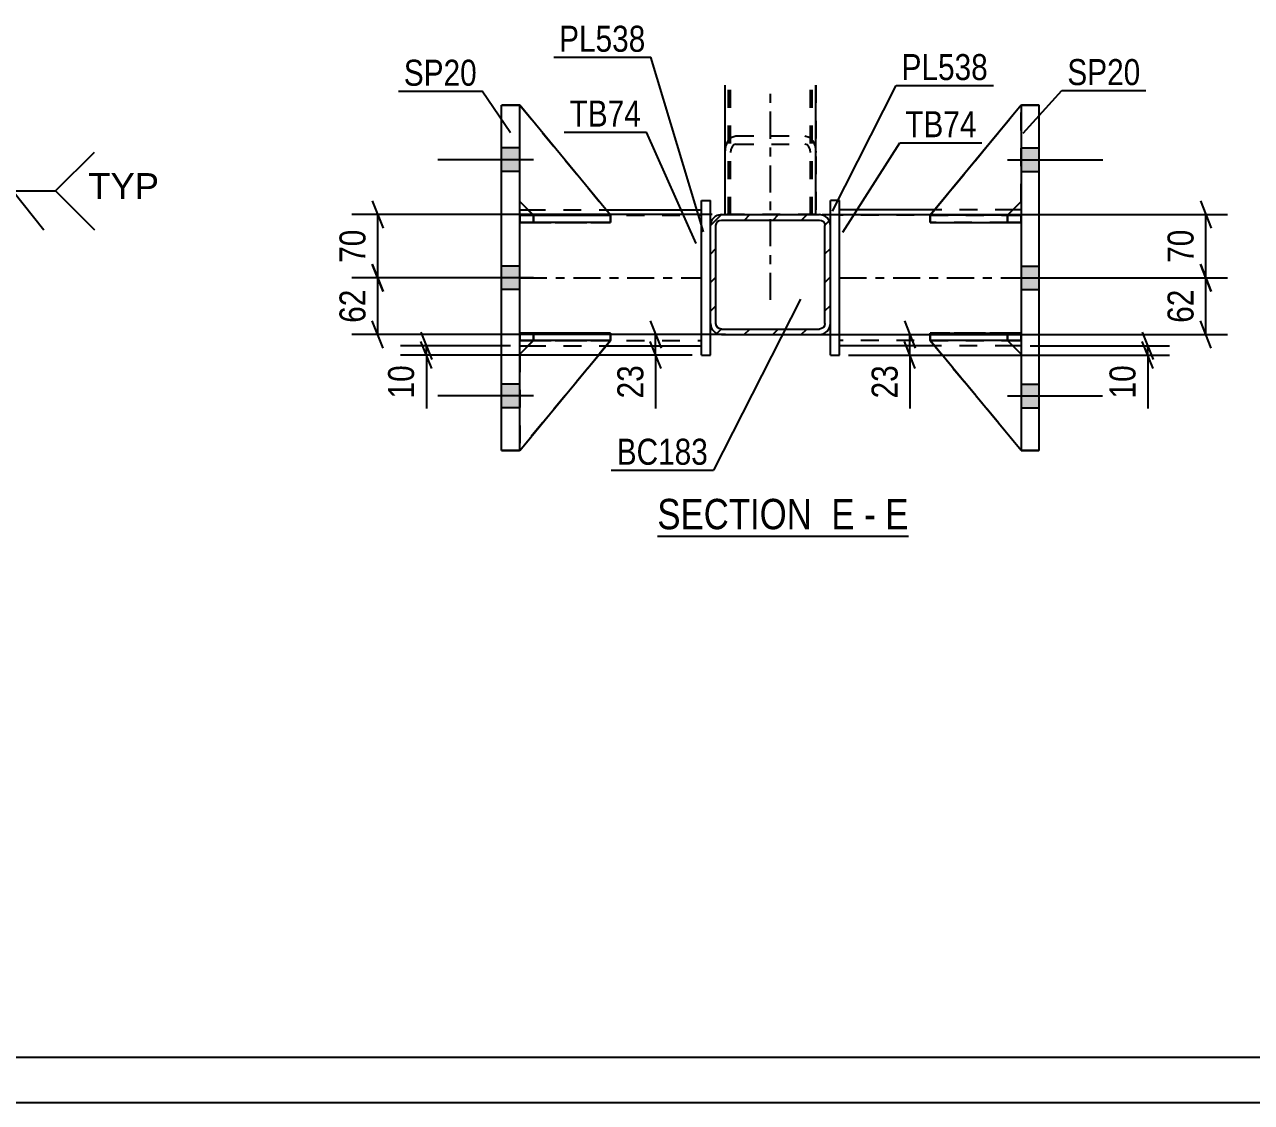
# Model space of a CAD drawing. Header units: millimetres. Extents: x -78 to 763, y -424 to 170.
# Drawn here: x 157.7 to 292.8, y -423.7 to -305 of the extents above; entities that cross this region are included whole.
import ezdxf

# ---------------------------------------------------------------- set-up
doc = ezdxf.new("R2010")
doc.units = ezdxf.units.MM
doc.linetypes.add('DXK_LINE_DOT2', pattern=[3.9198, 1.9599, -1.9599])
doc.linetypes.add('DXK_LINE_DOT3', pattern=[5.9187, 2.979, -0.9799, 0.9799, -0.9799])
doc.styles.add('Arial', font='ARIAL.TTF', dxfattribs={"height": 0.2})
doc.styles.add('Arial Narrow', font='ARIALN.TTF', dxfattribs={"height": 0.2})

# ---------------------------------------------------------------- blocks, each defined once
blk = doc.blocks.new('Unknown-814185653-18 - 1710')
at = {"color": 6, "linetype": 'Continuous'}
blk.add_line((227.39, -361.32), (255.04, -361.32), dxfattribs=at)
at = {"color": 0, "linetype": 'Continuous'}
for points in [[(245.5, -360.57), (245.5, -357.07), (227.39, -357.07), (227.39, -360.57)], [(249.11, -360.57), (249.11, -357.07), (246.55, -357.07), (246.55, -360.57)], [(251.43, -360.57), (251.43, -357.07), (250.16, -357.07), (250.16, -360.57)], [(255.04, -360.57), (255.04, -357.07), (252.48, -357.07), (252.48, -360.57)]]:
    blk.add_wipeout(points, dxfattribs=at)
at = {"color": 7, "linetype": 'Continuous', "style": 'Arial Narrow'}
for s, p in [('SECTION ', (227.39, -360.57)), ('E', (246.55, -360.57)), ('E', (252.48, -360.57)), ('-', (250.16, -360.57))]:
    blk.add_text(s, height=3.34, dxfattribs=at).set_placement(p)
blk = doc.blocks.new('Unknown-814185653-1133')
at = {"color": 5, "linetype": 'Continuous'}
for p, q in [((-73.36, -418.68), (757.64, -418.68)), ((-78.36, -423.68), (762.64, -423.68))]:
    blk.add_line(p, q, dxfattribs=at)
blk = doc.blocks.new('Bolt-814185653-1748 - 1710')
at = {"linetype": 'Continuous'}
for points in [[(212.24, -321.19), (212.24, -318.59), (210.24, -318.59), (210.24, -321.19)], [(212.24, -321.19), (212.24, -318.59), (210.24, -318.59), (210.24, -321.19)], [(212.24, -321.19), (212.24, -318.59), (210.24, -318.59), (210.24, -321.19)], [(212.24, -334.19), (212.24, -331.59), (210.24, -331.59), (210.24, -334.19)], [(212.24, -334.19), (212.24, -331.59), (210.24, -331.59), (210.24, -334.19)], [(212.24, -347.19), (212.24, -344.59), (210.24, -344.59), (210.24, -347.19)], [(212.24, -347.19), (212.24, -344.59), (210.24, -344.59), (210.24, -347.19)], [(212.24, -347.19), (212.24, -344.59), (210.24, -344.59), (210.24, -347.19)]]:
    blk.add_hatch(color=1, dxfattribs=at).paths.add_polyline_path(points)
at = {"color": 1, "linetype": 'Continuous'}
for p, q in [((212.24, -318.59), (210.24, -318.59)), ((212.24, -318.59), (210.24, -318.59)), ((212.24, -318.59), (210.24, -318.59)), ((213.74, -319.89), (203.24, -319.89)), ((213.74, -319.89), (203.24, -319.89)), ((213.74, -319.89), (203.24, -319.89)), ((212.24, -321.19), (210.24, -321.19)), ((212.24, -321.19), (210.24, -321.19)), ((212.24, -321.19), (210.24, -321.19)), ((212.24, -331.59), (210.24, -331.59)), ((212.24, -331.59), (210.24, -331.59)), ((213.74, -332.89), (203.24, -332.89)), ((213.74, -332.89), (203.24, -332.89)), ((212.24, -334.19), (210.24, -334.19)), ((212.24, -334.19), (210.24, -334.19)), ((212.24, -344.59), (210.24, -344.59)), ((212.24, -344.59), (210.24, -344.59)), ((212.24, -344.59), (210.24, -344.59)), ((213.74, -345.89), (203.24, -345.89)), ((213.74, -345.89), (203.24, -345.89)), ((213.74, -345.89), (203.24, -345.89)), ((212.24, -347.19), (210.24, -347.19)), ((212.24, -347.19), (210.24, -347.19)), ((212.24, -347.19), (210.24, -347.19))]:
    blk.add_line(p, q, dxfattribs=at)
blk = doc.blocks.new('Part-814185653-1891 - 1710')
at = {"color": 2, "linetype": 'Continuous'}
for p, q in [((232.24, -341.39), (232.24, -324.39)), ((232.24, -324.39), (233.24, -324.39)), ((233.24, -327.13), (233.24, -324.39)), ((233.24, -341.39), (233.24, -337.93)), ((232.24, -341.39), (233.24, -341.39))]:
    blk.add_line(p, q, dxfattribs=at)
at = {"color": 7, "linetype": 'DXK_LINE_DOT2'}
blk.add_line((233.24, -337.93), (233.24, -327.13), dxfattribs=at)
blk = doc.blocks.new('Bolt-814185653-1749 - 1710')
at = {"linetype": 'Continuous'}
for points in [[(269.44, -321.19), (269.44, -318.59), (267.44, -318.59), (267.44, -321.19)], [(269.44, -321.19), (269.44, -318.59), (267.44, -318.59), (267.44, -321.19)], [(269.44, -321.19), (269.44, -318.59), (267.44, -318.59), (267.44, -321.19)], [(269.44, -334.19), (269.44, -331.59), (267.44, -331.59), (267.44, -334.19)], [(269.44, -334.19), (269.44, -331.59), (267.44, -331.59), (267.44, -334.19)], [(269.44, -347.19), (269.44, -344.59), (267.44, -344.59), (267.44, -347.19)], [(269.44, -347.19), (269.44, -344.59), (267.44, -344.59), (267.44, -347.19)], [(269.44, -347.19), (269.44, -344.59), (267.44, -344.59), (267.44, -347.19)]]:
    blk.add_hatch(color=1, dxfattribs=at).paths.add_polyline_path(points)
at = {"color": 1, "linetype": 'Continuous'}
for p, q in [((267.44, -318.59), (269.44, -318.59)), ((267.44, -318.59), (269.44, -318.59)), ((267.44, -318.59), (269.44, -318.59)), ((265.94, -319.89), (276.44, -319.89)), ((265.94, -319.89), (276.44, -319.89)), ((265.94, -319.89), (276.44, -319.89)), ((267.44, -321.19), (269.44, -321.19)), ((267.44, -321.19), (269.44, -321.19)), ((267.44, -321.19), (269.44, -321.19)), ((267.44, -331.59), (269.44, -331.59)), ((267.44, -331.59), (269.44, -331.59)), ((265.94, -332.89), (276.44, -332.89)), ((265.94, -332.89), (276.44, -332.89)), ((267.44, -334.19), (269.44, -334.19)), ((267.44, -334.19), (269.44, -334.19)), ((267.44, -344.59), (269.44, -344.59)), ((267.44, -344.59), (269.44, -344.59)), ((267.44, -344.59), (269.44, -344.59)), ((265.94, -345.89), (276.44, -345.89)), ((265.94, -345.89), (276.44, -345.89)), ((265.94, -345.89), (276.44, -345.89)), ((267.44, -347.19), (269.44, -347.19)), ((267.44, -347.19), (269.44, -347.19)), ((267.44, -347.19), (269.44, -347.19))]:
    blk.add_line(p, q, dxfattribs=at)
blk = doc.blocks.new('Part-814185653-1840 - 1710')
at = {"color": 2, "linetype": 'Continuous'}
for p, q in [((210.24, -313.89), (210.24, -313.89)), ((210.24, -313.89), (212.24, -313.89)), ((210.24, -351.89), (210.24, -313.89)), ((212.24, -313.89), (212.24, -313.89)), ((212.24, -351.89), (212.24, -313.89)), ((212.24, -351.89), (210.24, -351.89))]:
    blk.add_line(p, q, dxfattribs=at)
at = {"color": 7, "linetype": 'DXK_LINE_DOT2'}
for p, q in [((212.24, -313.89), (210.24, -313.89)), ((210.24, -351.89), (210.24, -351.89)), ((210.24, -351.89), (212.24, -351.89)), ((212.24, -351.89), (212.24, -351.89))]:
    blk.add_line(p, q, dxfattribs=at)
blk = doc.blocks.new('Part-814185653-1845 - 1710')
at = {"color": 2, "linetype": 'Continuous'}
for p, q in [((267.44, -313.89), (269.44, -313.89)), ((267.44, -313.89), (267.44, -313.89)), ((267.44, -313.89), (267.44, -351.89)), ((269.44, -313.89), (269.44, -313.89)), ((269.44, -351.89), (269.44, -313.89)), ((269.44, -351.89), (267.44, -351.89))]:
    blk.add_line(p, q, dxfattribs=at)
at = {"color": 7, "linetype": 'DXK_LINE_DOT2'}
for p, q in [((269.44, -313.89), (267.44, -313.89)), ((267.44, -351.89), (267.44, -351.89)), ((267.44, -351.89), (269.44, -351.89)), ((269.44, -351.89), (269.44, -351.89))]:
    blk.add_line(p, q, dxfattribs=at)
blk = doc.blocks.new('Part-814185653-1846 - 1710')
at = {"color": 2, "linetype": 'Continuous'}
for p, q in [((212.24, -326.79), (212.24, -325.99)), ((212.24, -325.99), (220.99, -325.99)), ((222.24, -326.79), (212.24, -326.79)), ((212.24, -326.79), (212.24, -326.79)), ((222.24, -325.99), (222.23, -325.99)), ((222.24, -326.79), (222.24, -325.99))]:
    blk.add_line(p, q, dxfattribs=at)
at = {"color": 7, "linetype": 'DXK_LINE_DOT2'}
for p, q in [((213.74, -325.99), (212.24, -325.99)), ((212.24, -326.79), (213.74, -326.79)), ((213.74, -326.79), (213.74, -325.99)), ((213.74, -325.99), (222.23, -325.99)), ((213.74, -326.79), (222.24, -326.79))]:
    blk.add_line(p, q, dxfattribs=at)
blk = doc.blocks.new('Part-814185653-1847 - 1710')
at = {"color": 2, "linetype": 'Continuous'}
for p, q in [((212.24, -339.79), (212.24, -338.99)), ((222.24, -338.99), (212.24, -338.99)), ((222.24, -339.79), (222.24, -338.99)), ((222.24, -339.79), (212.24, -339.79)), ((212.24, -339.79), (212.24, -339.79))]:
    blk.add_line(p, q, dxfattribs=at)
at = {"color": 7, "linetype": 'DXK_LINE_DOT2'}
for p, q in [((213.74, -338.99), (212.24, -338.99)), ((213.74, -339.79), (213.74, -338.99)), ((222.24, -338.99), (213.74, -338.99)), ((212.24, -339.79), (213.74, -339.79)), ((213.74, -339.79), (222.24, -339.79))]:
    blk.add_line(p, q, dxfattribs=at)
blk = doc.blocks.new('Part-814185653-1912 - 1710')
at = {"linetype": 'Continuous'}
h = blk.add_hatch(dxfattribs=at)
h.set_pattern_fill('', scale=0.7, style=0, pattern_type=0)
h.set_pattern_definition([(45, (234.442, -325.928), (-1.57154, 1.57154), [])])
h.paths.add_polyline_path([(245.24, -325.93), (234.44, -325.93), (233.98, -326.02), (233.59, -326.28), (233.33, -326.67), (233.24, -327.13), (233.24, -337.93), (233.33, -338.39), (233.59, -338.78), (233.98, -339.04), (234.44, -339.13), (245.24, -339.13), (245.7, -339.04), (246.09, -338.78), (246.35, -338.39), (246.44, -337.93), (246.44, -327.13), (246.35, -326.67), (246.09, -326.28), (245.7, -326.02)])
h.paths.add_polyline_path([(245.8, -326.9), (245.84, -327.13), (245.84, -337.93), (245.8, -338.16), (245.67, -338.35), (245.47, -338.48), (245.24, -338.53), (234.44, -338.53), (234.21, -338.48), (234.02, -338.35), (233.89, -338.16), (233.84, -337.93), (233.84, -327.13), (233.89, -326.9), (234.02, -326.7), (234.21, -326.57), (234.44, -326.53), (245.24, -326.53), (245.47, -326.57), (245.67, -326.7)])
at = {"color": 2, "linetype": 'Continuous'}
for p, q in [((233.33, -326.67), (233.24, -327.13)), ((233.89, -326.9), (234.02, -326.7)), ((234.44, -325.93), (233.98, -326.02)), ((234.02, -326.7), (234.21, -326.57)), ((234.21, -326.57), (234.44, -326.53)), ((234.44, -325.93), (234.44, -325.93)), ((234.44, -325.93), (245.24, -325.93)), ((234.44, -326.53), (234.44, -326.53)), ((234.44, -326.53), (245.24, -326.53)), ((245.24, -325.93), (245.24, -325.93)), ((245.7, -326.02), (245.24, -325.93)), ((245.24, -326.53), (245.24, -326.53)), ((245.24, -326.53), (245.47, -326.57)), ((245.47, -326.57), (245.67, -326.7)), ((245.67, -326.7), (245.8, -326.9)), ((246.44, -327.13), (246.35, -326.67)), ((233.24, -327.13), (233.24, -327.13)), ((233.24, -337.93), (233.24, -327.13)), ((233.84, -327.13), (233.89, -326.9)), ((233.84, -327.13), (233.84, -327.13)), ((233.84, -337.93), (233.84, -327.13)), ((245.8, -326.9), (245.84, -327.13)), ((245.84, -327.13), (245.84, -327.13)), ((245.84, -337.93), (245.84, -327.13)), ((246.44, -327.13), (246.44, -327.13)), ((246.44, -337.93), (246.44, -327.13)), ((233.24, -337.93), (233.24, -337.93)), ((233.24, -337.93), (233.33, -338.39)), ((233.84, -337.93), (233.84, -337.93)), ((233.89, -338.16), (233.84, -337.93)), ((234.02, -338.35), (233.89, -338.16)), ((234.21, -338.48), (234.02, -338.35)), ((234.44, -338.53), (234.21, -338.48)), ((234.44, -338.53), (234.44, -338.53)), ((234.44, -338.53), (245.24, -338.53)), ((245.47, -338.48), (245.24, -338.53)), ((245.24, -338.53), (245.24, -338.53)), ((245.67, -338.35), (245.47, -338.48)), ((245.8, -338.16), (245.67, -338.35)), ((245.84, -337.93), (245.8, -338.16)), ((245.84, -337.93), (245.84, -337.93)), ((246.35, -338.39), (246.44, -337.93)), ((246.44, -337.93), (246.44, -337.93)), ((233.98, -339.04), (234.44, -339.13)), ((234.44, -339.13), (234.44, -339.13)), ((234.44, -339.13), (245.24, -339.13)), ((245.24, -339.13), (245.7, -339.04)), ((245.24, -339.13), (245.24, -339.13))]:
    blk.add_line(p, q, dxfattribs=at)
at = {"color": 7, "linetype": 'DXK_LINE_DOT3'}
blk.add_line((239.84, -332.53), (239.84, -332.53), dxfattribs=at)
at = {"color": 2, "linetype": 'Continuous'}
for centre, start, end in [((234.44, -327.13), 112.5, 157.5), ((245.24, -327.13), 22.5, 67.5), ((234.44, -337.93), 202.5, 247.5), ((245.24, -337.93), 292.5, 337.5)]:
    blk.add_arc(centre, 1.2, start, end, dxfattribs=at)
blk = doc.blocks.new('Part-814185653-1848 - 1710')
at = {"color": 7, "linetype": 'DXK_LINE_DOT2'}
for p, q in [((212.24, -325.99), (213.74, -325.99)), ((222.24, -325.99), (212.24, -325.99)), ((212.24, -325.99), (212.24, -325.99)), ((212.24, -325.99), (212.24, -326.79)), ((212.24, -325.99), (212.24, -326.79)), ((213.74, -326.79), (212.24, -326.79)), ((212.24, -326.79), (222.24, -326.79)), ((212.24, -326.79), (212.24, -326.79)), ((213.74, -325.99), (222.24, -325.99)), ((213.74, -325.99), (213.74, -326.79)), ((222.24, -326.79), (213.74, -326.79)), ((222.24, -325.99), (222.24, -326.79))]:
    blk.add_line(p, q, dxfattribs=at)
blk = doc.blocks.new('Part-814185653-1849 - 1710')
at = {"color": 7, "linetype": 'DXK_LINE_DOT2'}
for p, q in [((212.24, -338.99), (213.74, -338.99)), ((222.24, -338.99), (212.24, -338.99)), ((212.24, -338.99), (212.24, -338.99)), ((212.24, -338.99), (212.24, -339.79)), ((212.24, -338.99), (212.24, -339.79)), ((213.74, -338.99), (222.24, -338.99)), ((213.74, -338.99), (213.74, -339.79)), ((222.24, -338.99), (222.24, -339.79)), ((213.74, -339.79), (212.24, -339.79)), ((212.24, -339.79), (222.24, -339.79)), ((212.24, -339.79), (212.24, -339.79)), ((222.24, -339.79), (213.74, -339.79))]:
    blk.add_line(p, q, dxfattribs=at)
blk = doc.blocks.new('Part-814185653-1850 - 1710')
at = {"color": 7, "linetype": 'DXK_LINE_DOT2'}
for p, q in [((212.24, -324.5), (212.24, -313.89)), ((212.24, -313.89), (222.24, -326)), ((212.24, -313.89), (222.24, -326)), ((213.74, -326), (212.24, -324.5)), ((213.74, -326), (212.24, -324.5)), ((222.24, -326), (213.74, -326)), ((213.74, -326), (213.74, -326)), ((213.74, -326), (222.24, -326)), ((222.24, -326), (222.24, -326))]:
    blk.add_line(p, q, dxfattribs=at)
blk = doc.blocks.new('Part-814185653-1851 - 1710')
at = {"color": 2, "linetype": 'Continuous'}
for p, q in [((212.24, -313.89), (212.24, -313.89)), ((222.24, -326), (212.24, -313.89)), ((213.73, -325.99), (212.24, -324.5)), ((220.99, -326), (222.24, -326)), ((222.24, -326), (222.24, -326))]:
    blk.add_line(p, q, dxfattribs=at)
at = {"color": 7, "linetype": 'DXK_LINE_DOT2'}
for p, q in [((212.24, -313.89), (222.24, -326)), ((212.24, -313.89), (212.24, -313.89)), ((212.24, -324.5), (212.24, -313.89)), ((213.74, -326), (212.24, -324.5)), ((213.74, -326), (213.73, -325.99)), ((222.24, -326), (213.74, -326)), ((213.74, -326), (213.74, -326)), ((213.74, -326), (220.99, -326))]:
    blk.add_line(p, q, dxfattribs=at)
blk = doc.blocks.new('Part-814185653-1852 - 1710')
at = {"color": 7, "linetype": 'DXK_LINE_DOT2'}
for p, q in [((213.74, -339.8), (212.24, -341.3)), ((212.24, -351.89), (222.24, -339.8)), ((212.24, -341.3), (213.74, -339.8)), ((222.24, -339.8), (212.24, -351.89)), ((222.24, -339.8), (213.74, -339.8)), ((213.74, -339.8), (213.74, -339.8)), ((213.74, -339.8), (222.24, -339.8)), ((222.24, -339.8), (222.24, -339.8)), ((212.24, -341.3), (212.24, -351.89))]:
    blk.add_line(p, q, dxfattribs=at)
blk = doc.blocks.new('Part-814185653-1853 - 1710')
at = {"color": 2, "linetype": 'Continuous'}
for p, q in [((213.74, -339.8), (212.24, -341.3)), ((212.24, -351.89), (222.24, -339.8)), ((222.24, -339.8), (213.74, -339.8)), ((213.74, -339.8), (213.74, -339.8)), ((222.24, -339.8), (222.24, -339.8))]:
    blk.add_line(p, q, dxfattribs=at)
at = {"color": 7, "linetype": 'DXK_LINE_DOT2'}
for p, q in [((212.24, -341.3), (213.74, -339.8)), ((212.24, -351.89), (222.24, -339.8)), ((213.74, -339.8), (222.24, -339.8)), ((212.24, -341.3), (212.24, -351.89))]:
    blk.add_line(p, q, dxfattribs=at)
blk = doc.blocks.new('Part-814185653-1854 - 1710')
at = {"color": 2, "linetype": 'Continuous'}
for p, q in [((257.45, -325.99), (257.44, -325.99)), ((257.44, -325.99), (257.44, -326.79)), ((257.44, -326.79), (267.44, -326.79)), ((267.44, -325.99), (258.69, -325.99)), ((267.44, -325.99), (267.44, -325.99)), ((267.44, -325.99), (267.44, -326.79))]:
    blk.add_line(p, q, dxfattribs=at)
at = {"color": 7, "linetype": 'DXK_LINE_DOT2'}
for p, q in [((257.44, -326.79), (265.94, -326.79)), ((258.69, -325.99), (257.45, -325.99)), ((265.94, -325.99), (257.45, -325.99)), ((265.94, -325.99), (267.44, -325.99)), ((265.94, -325.99), (265.94, -326.79)), ((265.94, -326.79), (267.44, -326.79)), ((267.44, -325.99), (267.44, -325.99))]:
    blk.add_line(p, q, dxfattribs=at)
blk = doc.blocks.new('Part-814185653-1855 - 1710')
at = {"color": 2, "linetype": 'Continuous'}
for p, q in [((257.44, -338.99), (267.44, -338.99)), ((257.44, -338.99), (257.44, -339.79)), ((267.44, -338.99), (267.44, -338.99)), ((267.44, -339.79), (267.44, -338.99)), ((267.44, -339.79), (257.44, -339.79))]:
    blk.add_line(p, q, dxfattribs=at)
at = {"color": 7, "linetype": 'DXK_LINE_DOT2'}
for p, q in [((265.94, -338.99), (257.44, -338.99)), ((267.44, -338.99), (265.94, -338.99)), ((265.94, -338.99), (265.94, -339.79)), ((267.44, -338.99), (267.44, -338.99)), ((257.44, -339.79), (265.94, -339.79)), ((265.94, -339.79), (267.44, -339.79))]:
    blk.add_line(p, q, dxfattribs=at)
blk = doc.blocks.new('Part-814185653-1856 - 1710')
at = {"color": 7, "linetype": 'DXK_LINE_DOT2'}
for p, q in [((257.44, -326.79), (257.44, -325.99)), ((257.44, -325.99), (265.94, -325.99)), ((267.44, -325.99), (257.44, -325.99)), ((265.94, -326.79), (257.44, -326.79)), ((257.44, -326.79), (267.44, -326.79)), ((265.94, -326.79), (265.94, -325.99)), ((265.94, -325.99), (267.44, -325.99)), ((267.44, -326.79), (265.94, -326.79)), ((267.44, -326.79), (267.44, -325.99)), ((267.44, -326.79), (267.44, -325.99)), ((267.44, -325.99), (267.44, -325.99)), ((267.44, -326.79), (267.44, -326.79))]:
    blk.add_line(p, q, dxfattribs=at)
blk = doc.blocks.new('Part-814185653-1857 - 1710')
at = {"color": 7, "linetype": 'DXK_LINE_DOT2'}
for p, q in [((257.44, -339.79), (257.44, -338.99)), ((257.44, -338.99), (265.94, -338.99)), ((267.44, -338.99), (257.44, -338.99)), ((265.94, -339.79), (265.94, -338.99)), ((265.94, -338.99), (267.44, -338.99)), ((267.44, -339.79), (267.44, -338.99)), ((267.44, -339.79), (267.44, -338.99)), ((267.44, -338.99), (267.44, -338.99)), ((265.94, -339.79), (257.44, -339.79)), ((257.44, -339.79), (267.44, -339.79)), ((267.44, -339.79), (265.94, -339.79)), ((267.44, -339.79), (267.44, -339.79))]:
    blk.add_line(p, q, dxfattribs=at)
blk = doc.blocks.new('Part-814185653-1922 - 1710')
at = {"color": 2, "linetype": 'Continuous'}
for p, q in [((234.84, -325.93), (234.84, -311.68)), ((244.84, -325.93), (244.84, -311.68))]:
    blk.add_line(p, q, dxfattribs=at)
at = {"color": 7, "linetype": 'DXK_LINE_DOT2'}
for p, q in [((235.44, -325.93), (235.44, -311.68)), ((244.24, -325.93), (244.24, -311.68)), ((235.19, -317.8), (235.58, -317.39)), ((235.58, -317.39), (236.04, -317.25)), ((236.04, -317.25), (243.64, -317.25)), ((243.64, -317.25), (244.1, -317.39)), ((244.1, -317.39), (244.49, -317.8)), ((234.84, -319.11), (234.93, -318.4)), ((234.93, -318.4), (235.19, -317.8)), ((235.49, -318.76), (235.44, -319.11)), ((235.62, -318.46), (235.49, -318.76)), ((235.81, -318.25), (235.62, -318.46)), ((236.04, -318.18), (235.81, -318.25)), ((236.04, -318.18), (243.64, -318.18)), ((243.87, -318.25), (243.64, -318.18)), ((244.07, -318.46), (243.87, -318.25)), ((244.2, -318.76), (244.07, -318.46)), ((244.24, -319.11), (244.2, -318.76)), ((244.49, -317.8), (244.75, -318.4)), ((244.75, -318.4), (244.84, -319.11)), ((244.84, -325.93), (234.84, -325.93))]:
    blk.add_line(p, q, dxfattribs=at)
blk = doc.blocks.new('Part-814185653-1858 - 1710')
at = {"color": 7, "linetype": 'DXK_LINE_DOT2'}
for p, q in [((267.44, -313.89), (257.44, -326)), ((257.44, -326), (267.44, -313.89)), ((267.44, -324.5), (267.44, -313.89)), ((265.94, -326), (267.44, -324.5)), ((265.94, -326), (267.44, -324.5)), ((257.44, -326), (265.94, -326)), ((257.44, -326), (257.44, -326)), ((265.94, -326), (257.44, -326)), ((265.94, -326), (265.94, -326))]:
    blk.add_line(p, q, dxfattribs=at)
blk = doc.blocks.new('Part-814185653-1923 - 1710')
at = {"color": 7, "linetype": 'DXK_LINE_DOT2'}
for p, q in [((234.84, -325.93), (234.84, -311.68)), ((235.24, -325.93), (235.24, -311.68)), ((244.44, -325.93), (244.44, -311.68)), ((244.84, -311.68), (244.84, -325.93)), ((244.84, -325.93), (234.84, -325.93)), ((234.84, -325.93), (234.84, -325.93)), ((234.84, -325.93), (244.84, -325.93)), ((244.84, -325.93), (244.84, -325.93))]:
    blk.add_line(p, q, dxfattribs=at)
at = {"color": 7, "linetype": 'DXK_LINE_DOT3'}
blk.add_line((239.84, -335.33), (239.84, -311.68), dxfattribs=at)
blk = doc.blocks.new('Part-814185653-1859 - 1710')
at = {"color": 2, "linetype": 'Continuous'}
for p, q in [((267.44, -313.89), (257.44, -326)), ((267.44, -313.89), (267.44, -313.89)), ((265.95, -325.99), (267.44, -324.5)), ((258.69, -326), (257.44, -326)), ((257.44, -326), (257.44, -326))]:
    blk.add_line(p, q, dxfattribs=at)
at = {"color": 7, "linetype": 'DXK_LINE_DOT2'}
for p, q in [((267.44, -313.89), (257.44, -326)), ((267.44, -324.5), (267.44, -313.89)), ((265.94, -326), (267.44, -324.5)), ((265.94, -326), (257.44, -326)), ((265.94, -326), (258.69, -326)), ((265.94, -326), (265.95, -325.99)), ((265.94, -326), (265.94, -326))]:
    blk.add_line(p, q, dxfattribs=at)
blk = doc.blocks.new('Part-814185653-1860 - 1710')
at = {"color": 7, "linetype": 'DXK_LINE_DOT2'}
for p, q in [((257.44, -339.8), (265.94, -339.8)), ((267.44, -351.89), (257.44, -339.8)), ((257.44, -339.8), (257.44, -339.8)), ((265.94, -339.8), (257.44, -339.8)), ((257.44, -339.8), (267.44, -351.89)), ((265.94, -339.8), (267.44, -341.3)), ((265.94, -339.8), (265.94, -339.8)), ((267.44, -341.3), (265.94, -339.8)), ((267.44, -341.3), (267.44, -351.89))]:
    blk.add_line(p, q, dxfattribs=at)
blk = doc.blocks.new('Part-814185653-1861 - 1710')
at = {"color": 2, "linetype": 'Continuous'}
for p, q in [((257.44, -339.8), (257.44, -339.8)), ((265.94, -339.8), (257.44, -339.8)), ((267.44, -351.89), (257.44, -339.8)), ((265.94, -339.8), (265.94, -339.8)), ((265.94, -339.8), (267.44, -341.3))]:
    blk.add_line(p, q, dxfattribs=at)
at = {"color": 7, "linetype": 'DXK_LINE_DOT2'}
for p, q in [((257.44, -339.8), (265.94, -339.8)), ((267.44, -351.89), (257.44, -339.8)), ((265.94, -339.8), (267.44, -341.3)), ((267.44, -341.3), (267.44, -351.89))]:
    blk.add_line(p, q, dxfattribs=at)
blk = doc.blocks.new('Part-814185653-1876 - 1710')
at = {"color": 2, "linetype": 'Continuous'}
for p, q in [((212.24, -325.39), (213.13, -325.39)), ((221.74, -325.39), (232.24, -325.39)), ((212.24, -340.39), (213.15, -340.39)), ((221.75, -340.39), (232.24, -340.39))]:
    blk.add_line(p, q, dxfattribs=at)
at = {"color": 7, "linetype": 'DXK_LINE_DOT2'}
for p, q in [((212.24, -340.39), (212.24, -325.39)), ((213.13, -325.39), (221.74, -325.39)), ((232.24, -340.39), (232.24, -325.39)), ((212.24, -325.99), (232.24, -325.99)), ((212.24, -339.79), (232.24, -339.79)), ((213.15, -340.39), (221.75, -340.39))]:
    blk.add_line(p, q, dxfattribs=at)
at = {"color": 7, "linetype": 'DXK_LINE_DOT3'}
blk.add_line((212.24, -332.89), (232.24, -332.89), dxfattribs=at)
blk = doc.blocks.new('Part-814185653-1896 - 1710')
at = {"color": 2, "linetype": 'Continuous'}
for p, q in [((247.44, -324.39), (246.44, -324.39)), ((246.44, -327.13), (246.44, -324.39)), ((247.44, -341.39), (247.44, -324.39)), ((246.44, -341.39), (246.44, -337.93)), ((246.44, -341.39), (247.44, -341.39))]:
    blk.add_line(p, q, dxfattribs=at)
at = {"color": 7, "linetype": 'DXK_LINE_DOT2'}
blk.add_line((246.44, -337.93), (246.44, -327.13), dxfattribs=at)
blk = doc.blocks.new('Part-814185653-1901 - 1710')
at = {"color": 2, "linetype": 'Continuous'}
for p, q in [((257.94, -325.39), (247.44, -325.39)), ((267.44, -325.39), (266.55, -325.39)), ((257.93, -340.39), (247.44, -340.39)), ((267.44, -340.39), (266.53, -340.39))]:
    blk.add_line(p, q, dxfattribs=at)
at = {"color": 7, "linetype": 'DXK_LINE_DOT2'}
for p, q in [((247.44, -340.39), (247.44, -325.39)), ((266.55, -325.39), (257.94, -325.39)), ((267.44, -325.39), (267.44, -340.39)), ((267.44, -325.99), (247.44, -325.99)), ((267.44, -339.79), (247.44, -339.79)), ((266.53, -340.39), (257.93, -340.39))]:
    blk.add_line(p, q, dxfattribs=at)
at = {"color": 7, "linetype": 'DXK_LINE_DOT3'}
blk.add_line((247.44, -332.89), (267.44, -332.89), dxfattribs=at)
blk = doc.blocks.new('StraightDimension-814185653-1969 - 1710')
at = {"color": 7, "linetype": 'Continuous'}
for p, q in [((287.17, -331.39), (288.37, -334.39)), ((275.22, -332.89), (290.17, -332.89)), ((287.77, -339.13), (287.77, -332.89)), ((288.37, -340.63), (287.17, -337.63)), ((244.86, -339.13), (290.17, -339.13))]:
    blk.add_line(p, q, dxfattribs=at)
at = {"color": 0}
blk.add_wipeout([(287.02, -333.58), (282.82, -333.58), (282.82, -338.44), (287.02, -338.44)], dxfattribs=at)
at = {"color": 3, "style": 'Arial Narrow'}
blk.add_text('62', height=2.863, rotation=90.0002, dxfattribs=at).set_placement((286.42, -337.84))
blk = doc.blocks.new('StraightDimension-814185653-1980 - 1710')
at = {"color": 7, "linetype": 'Continuous'}
for p, q in [((254.59, -337.63), (255.79, -340.63)), ((244.98, -339.13), (257.59, -339.13)), ((255.79, -342.89), (254.59, -339.89)), ((255.19, -341.39), (255.19, -339.13)), ((248.44, -341.39), (257.59, -341.39)), ((255.19, -341.39), (255.19, -347.29)), ((255.19, -341.39), (255.19, -347.29))]:
    blk.add_line(p, q, dxfattribs=at)
at = {"color": 0}
blk.add_wipeout([(254.44, -341.91), (250.24, -341.91), (250.24, -346.77), (254.44, -346.77)], dxfattribs=at)
at = {"color": 3, "style": 'Arial Narrow'}
blk.add_text('23', height=2.863, rotation=90.0002, dxfattribs=at).set_placement((253.84, -346.17))
blk = doc.blocks.new('StraightDimension-814185653-1936 - 1710')
at = {"color": 7, "linetype": 'Continuous'}
for p, q in [((201.36, -338.89), (202.56, -341.89)), ((202.56, -342.89), (201.36, -339.89)), ((211.24, -340.39), (199.11, -340.39)), ((231.24, -341.39), (199.11, -341.39)), ((201.96, -341.39), (201.96, -340.39)), ((201.96, -341.39), (201.96, -347.29)), ((201.96, -341.39), (201.96, -347.29))]:
    blk.add_line(p, q, dxfattribs=at)
at = {"color": 0}
blk.add_wipeout([(201.21, -341.91), (197.01, -341.91), (197.01, -346.77), (201.21, -346.77)], dxfattribs=at)
at = {"color": 3, "style": 'Arial Narrow'}
blk.add_text('10', height=2.863, rotation=90.0002, dxfattribs=at).set_placement((200.61, -346.17))
blk = doc.blocks.new('StraightDimension-814185653-1947 - 1710')
at = {"color": 7, "linetype": 'Continuous'}
for p, q in [((280.78, -338.89), (281.98, -341.89)), ((281.98, -342.89), (280.78, -339.89)), ((248.44, -341.39), (283.78, -341.39)), ((268.44, -340.39), (283.78, -340.39)), ((281.38, -341.39), (281.38, -340.39)), ((281.38, -341.39), (281.38, -347.29)), ((281.38, -341.39), (281.38, -347.29))]:
    blk.add_line(p, q, dxfattribs=at)
at = {"color": 0}
blk.add_wipeout([(280.63, -341.91), (276.43, -341.91), (276.43, -346.77), (280.63, -346.77)], dxfattribs=at)
at = {"color": 3, "style": 'Arial Narrow'}
blk.add_text('10', height=2.863, rotation=90.0002, dxfattribs=at).set_placement((280.03, -346.17))
blk = doc.blocks.new('StraightDimension-814185653-1958 - 1710')
at = {"color": 7, "linetype": 'Continuous'}
for p, q in [((287.17, -324.43), (288.37, -327.43)), ((245.53, -325.93), (290.17, -325.93)), ((287.77, -332.89), (287.77, -325.93)), ((288.37, -334.39), (287.17, -331.39)), ((275.22, -332.89), (290.17, -332.89))]:
    blk.add_line(p, q, dxfattribs=at)
at = {"color": 0}
blk.add_wipeout([(287.02, -326.98), (282.82, -326.98), (282.82, -331.84), (287.02, -331.84)], dxfattribs=at)
at = {"color": 3, "style": 'Arial Narrow'}
blk.add_text('70', height=2.863, rotation=90.0002, dxfattribs=at).set_placement((286.42, -331.24))
blk = doc.blocks.new('StraightDimension-814185653-1991 - 1710')
at = {"color": 7, "linetype": 'Continuous'}
for p, q in [((196.01, -331.39), (197.21, -334.39)), ((203.99, -332.89), (193.76, -332.89)), ((196.61, -339.13), (196.61, -332.89)), ((197.21, -340.63), (196.01, -337.63)), ((233.44, -339.13), (193.76, -339.13))]:
    blk.add_line(p, q, dxfattribs=at)
at = {"color": 0}
blk.add_wipeout([(195.86, -333.58), (191.66, -333.58), (191.66, -338.44), (195.86, -338.44)], dxfattribs=at)
at = {"color": 3, "style": 'Arial Narrow'}
blk.add_text('62', height=2.863, rotation=90.0002, dxfattribs=at).set_placement((195.26, -337.84))
blk = doc.blocks.new('StraightDimension-814185653-2001 - 1710')
at = {"color": 7, "linetype": 'Continuous'}
for p, q in [((196.01, -324.43), (197.21, -327.43)), ((233.44, -325.93), (193.76, -325.93)), ((196.61, -332.89), (196.61, -325.93)), ((197.21, -334.39), (196.01, -331.39)), ((203.99, -332.89), (193.76, -332.89))]:
    blk.add_line(p, q, dxfattribs=at)
at = {"color": 0}
blk.add_wipeout([(195.86, -326.98), (191.66, -326.98), (191.66, -331.84), (195.86, -331.84)], dxfattribs=at)
at = {"color": 3, "style": 'Arial Narrow'}
blk.add_text('70', height=2.863, rotation=90.0002, dxfattribs=at).set_placement((195.26, -331.24))
blk = doc.blocks.new('StraightDimension-814185653-2013 - 1710')
at = {"color": 7, "linetype": 'Continuous'}
for p, q in [((226.6, -337.63), (227.8, -340.63)), ((234.89, -339.13), (224.35, -339.13)), ((227.8, -342.89), (226.6, -339.89)), ((227.2, -341.39), (227.2, -339.13)), ((231.24, -341.39), (224.35, -341.39)), ((227.2, -341.39), (227.2, -347.29)), ((227.2, -341.39), (227.2, -347.29))]:
    blk.add_line(p, q, dxfattribs=at)
at = {"color": 0}
blk.add_wipeout([(226.45, -341.91), (222.25, -341.91), (222.25, -346.77), (226.45, -346.77)], dxfattribs=at)
at = {"color": 3, "style": 'Arial Narrow'}
blk.add_text('23', height=2.863, rotation=90.0002, dxfattribs=at).set_placement((225.85, -346.17))
blk = doc.blocks.new('Mark-814185653-1836 - 1710')
at = {"color": 0}
blk.add_wipeout([(207.52, -311.74), (207.52, -308.74), (199.48, -308.74), (199.48, -311.74)], dxfattribs=at)
blk.add_wipeout([(207.52, -311.74), (207.52, -308.74), (199.48, -308.74), (199.48, -311.74)], dxfattribs=at)
at = {"color": 30, "linetype": 'Continuous'}
for p in [(198.88, -312.34), (211.21, -316.92)]:
    blk.add_line(p, (208.12, -312.34), dxfattribs=at)
at = {"color": 3, "style": 'Arial Narrow'}
blk.add_text('SP20', height=2.863, dxfattribs=at).set_placement((199.48, -311.74))
blk = doc.blocks.new('Mark-814185653-1841 - 1710')
at = {"color": 0}
blk.add_wipeout([(280.57, -311.67), (280.57, -308.67), (272.53, -308.67), (272.53, -311.67)], dxfattribs=at)
blk.add_wipeout([(280.57, -311.67), (280.57, -308.67), (272.53, -308.67), (272.53, -311.67)], dxfattribs=at)
at = {"color": 30, "linetype": 'Continuous'}
for p, q in [((267.66, -316.97), (271.93, -312.27)), ((271.93, -312.27), (281.17, -312.27))]:
    blk.add_line(p, q, dxfattribs=at)
at = {"color": 3, "style": 'Arial Narrow'}
blk.add_text('SP20', height=2.863, dxfattribs=at).set_placement((272.53, -311.67))
blk = doc.blocks.new('Mark-814185653-1872 - 1710')
at = {"color": 0}
blk.add_wipeout([(225.58, -316.24), (225.58, -313.24), (217.73, -313.24), (217.73, -316.24)], dxfattribs=at)
blk.add_wipeout([(225.58, -316.24), (225.58, -313.24), (217.73, -313.24), (217.73, -316.24)], dxfattribs=at)
at = {"color": 30, "linetype": 'Continuous'}
for p in [(217.13, -316.84), (231.66, -329.11)]:
    blk.add_line(p, (226.18, -316.84), dxfattribs=at)
at = {"color": 3, "style": 'Arial Narrow'}
blk.add_text('TB74', height=2.863, dxfattribs=at).set_placement((217.73, -316.24))
blk = doc.blocks.new('Mark-814185653-1887 - 1710')
at = {"color": 0}
blk.add_wipeout([(226.09, -308), (226.09, -305), (216.58, -305), (216.58, -308)], dxfattribs=at)
blk.add_wipeout([(226.09, -308), (226.09, -305), (216.58, -305), (216.58, -308)], dxfattribs=at)
at = {"color": 30, "linetype": 'Continuous'}
for p in [(215.98, -308.6), (232.47, -327.82)]:
    blk.add_line(p, (226.69, -308.6), dxfattribs=at)
at = {"color": 3, "style": 'Arial Narrow'}
blk.add_text('PL538', height=2.863, dxfattribs=at).set_placement((216.58, -308))
blk = doc.blocks.new('Mark-814185653-1892 - 1710')
at = {"color": 0}
blk.add_wipeout([(263.78, -311.12), (263.78, -308.12), (254.28, -308.12), (254.28, -311.12)], dxfattribs=at)
blk.add_wipeout([(263.78, -311.12), (263.78, -308.12), (254.28, -308.12), (254.28, -311.12)], dxfattribs=at)
at = {"color": 30, "linetype": 'Continuous'}
for p, q in [((246.69, -325.55), (253.68, -311.72)), ((253.68, -311.72), (264.38, -311.72))]:
    blk.add_line(p, q, dxfattribs=at)
at = {"color": 3, "style": 'Arial Narrow'}
blk.add_text('PL538', height=2.863, dxfattribs=at).set_placement((254.28, -311.12))
blk = doc.blocks.new('Mark-814185653-1897 - 1710')
at = {"color": 0}
blk.add_wipeout([(262.53, -317.41), (262.53, -314.41), (254.68, -314.41), (254.68, -317.41)], dxfattribs=at)
blk.add_wipeout([(262.53, -317.41), (262.53, -314.41), (254.68, -314.41), (254.68, -317.41)], dxfattribs=at)
at = {"color": 30, "linetype": 'Continuous'}
for p, q in [((247.82, -327.88), (254.08, -318.01)), ((254.08, -318.01), (263.13, -318.01))]:
    blk.add_line(p, q, dxfattribs=at)
at = {"color": 3, "style": 'Arial Narrow'}
blk.add_text('TB74', height=2.863, dxfattribs=at).set_placement((254.68, -317.41))
blk = doc.blocks.new('Mark-814185653-1908 - 1710')
at = {"color": 0}
blk.add_wipeout([(232.97, -353.47), (232.97, -350.47), (222.92, -350.47), (222.92, -353.47)], dxfattribs=at)
blk.add_wipeout([(232.97, -353.47), (232.97, -350.47), (222.92, -350.47), (222.92, -353.47)], dxfattribs=at)
at = {"color": 30, "linetype": 'Continuous'}
for p in [(243.14, -335.25), (222.32, -354.07)]:
    blk.add_line(p, (233.57, -354.07), dxfattribs=at)
at = {"color": 3, "style": 'Arial Narrow'}
blk.add_text('BC183', height=2.863, dxfattribs=at).set_placement((222.92, -353.47))
blk = doc.blocks.new('WeldMark-814185653-2307 - 2051')
at = {"linetype": 'Continuous'}
blk.add_hatch(color=30, dxfattribs=at).paths.add_polyline_path([(141.26, -331.05), (138.32, -332.01), (140.46, -329.78)])
at = {"color": 30, "linetype": 'Continuous'}
for p, q in [((138.32, -332.01), (152.15, -323.33)), ((152.15, -323.33), (161.15, -323.33))]:
    blk.add_line(p, q, dxfattribs=at)
at = {"color": 3, "linetype": 'Continuous'}
for q in [(159.86, -327.61), (156.44, -327.61)]:
    blk.add_line((156.44, -323.33), q, dxfattribs=at)
for start, end in [(90, 270), (270, 90)]:
    blk.add_arc((152.15, -323.33), 1.5, start, end, dxfattribs=at)
at = {"color": 0, "linetype": 'Continuous'}
blk.add_wipeout([(172.53, -324.23), (172.53, -321.23), (164.75, -321.23), (164.75, -324.23)], dxfattribs=at)
blk.add_wipeout([(172.53, -324.23), (172.53, -321.23), (164.75, -321.23), (164.75, -324.23)], dxfattribs=at)
at = {"color": 3, "linetype": 'Continuous'}
for q in [(165.44, -319.04), (165.44, -327.61)]:
    blk.add_line((161.15, -323.33), q, dxfattribs=at)
at = {"color": 3, "linetype": 'Continuous', "style": 'Arial'}
blk.add_text('TYP', height=2.865, dxfattribs=at).set_placement((164.75, -324.23))

msp = doc.modelspace()

# ---------------------------------------------------------------- block references
for name in ['Part-814185653-1922 - 1710', 'Part-814185653-1923 - 1710', 'Part-814185653-1840 - 1710', 'Part-814185653-1850 - 1710', 'Part-814185653-1851 - 1710', 'Part-814185653-1858 - 1710', 'Part-814185653-1859 - 1710', 'Part-814185653-1845 - 1710', 'Bolt-814185653-1748 - 1710', 'Bolt-814185653-1749 - 1710', 'Part-814185653-1876 - 1710', 'Part-814185653-1891 - 1710', 'Part-814185653-1896 - 1710', 'Part-814185653-1901 - 1710', 'Part-814185653-1846 - 1710', 'Part-814185653-1848 - 1710', 'Part-814185653-1912 - 1710', 'Part-814185653-1854 - 1710', 'Part-814185653-1856 - 1710', 'Part-814185653-1847 - 1710', 'Part-814185653-1849 - 1710', 'Part-814185653-1855 - 1710', 'Part-814185653-1857 - 1710', 'Part-814185653-1852 - 1710', 'Part-814185653-1853 - 1710', 'Part-814185653-1860 - 1710', 'Part-814185653-1861 - 1710', 'Unknown-814185653-18 - 1710']:
    msp.add_blockref(name, (0, 0))

# ---------------------------------------------------------------- next in the draw order: block references
msp.add_blockref('Unknown-814185653-1133', (0, 0))

# ---------------------------------------------------------------- next in the draw order: block references
for name in ['Mark-814185653-1836 - 1710', 'Mark-814185653-1841 - 1710', 'WeldMark-814185653-2307 - 2051', 'StraightDimension-814185653-1969 - 1710', 'StraightDimension-814185653-1936 - 1710']:
    msp.add_blockref(name, (0, 0))

# ---------------------------------------------------------------- next in the draw order: block references
for name in ['StraightDimension-814185653-1958 - 1710', 'StraightDimension-814185653-1991 - 1710', 'StraightDimension-814185653-1980 - 1710']:
    msp.add_blockref(name, (0, 0))

# ---------------------------------------------------------------- next in the draw order: block references
for name in ['Mark-814185653-1892 - 1710', 'StraightDimension-814185653-2001 - 1710', 'StraightDimension-814185653-2013 - 1710', 'StraightDimension-814185653-1947 - 1710']:
    msp.add_blockref(name, (0, 0))

# ---------------------------------------------------------------- next in the draw order: block references
for name in ['Mark-814185653-1872 - 1710', 'Mark-814185653-1897 - 1710', 'Mark-814185653-1908 - 1710']:
    msp.add_blockref(name, (0, 0))

# ---------------------------------------------------------------- next in the draw order: block references
msp.add_blockref('Mark-814185653-1887 - 1710', (0, 0))

doc.saveas('drawing.dxf')
